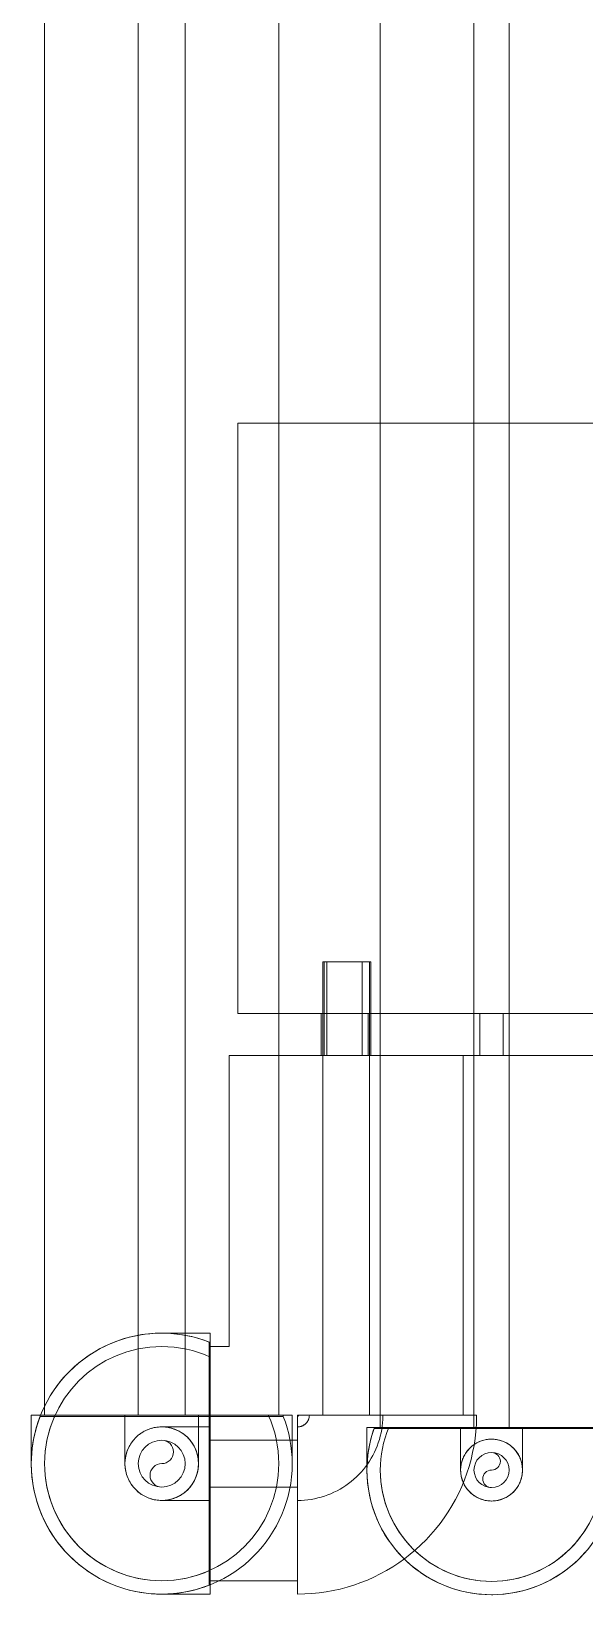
# Model space of a CAD drawing. Header units: metres. Extents: x 29 to 86.9, y -23.2 to 39.7.
# Drawn here: x 58.5629 to 58.7129, y -19.5292 to -19.1054 of the extents above; entities that cross this region are included whole.
import ezdxf

# ---------------------------------------------------------------- set-up
doc = ezdxf.new("R2010")
doc.units = ezdxf.units.M
doc.header["$LTSCALE"] = 100
doc.layers.add('M-EQPM', color=14, linetype='Continuous', lineweight=18)
doc.layers.add('P-PIPE', color=7, linetype='Continuous', lineweight=18)

# ---------------------------------------------------------------- blocks, each defined once
blk = doc.blocks.new('USA_FJM_ODU_UB2_5ROOM_Ver_1_1 _048- 4TR_-JXH48J-AJ048 - 47000 BTU_ 208-230V_ AJ048BXJ5CH_AA-2905613-NIVEL 02')
at = {"layer": 'M-EQPM', "color": 1, "true_color": 0xff0000}
for p, q in [((0.4954269999999306, 0.02540000000001155), (0.4954269999999306, 0.01397000000001328)), ((0.5017769999999999, 0.02539999999999839), (0.4954269999999999, 0.02539999999999839)), ((0.5017769999999999, 0.02539999999999839), (0.4954269999999999, 0.02539999999999839)), ((0.5017769999999249, 0.01397000000001328), (0.5017769999999249, 0.02540000000001155)), ((0.5313120034893227, 0.02540000000001155), (0.5313120034893227, 1.732587406877428e-14)), ((0.5440120034893942, 0.02539999999999824), (0.5313120034893942, 0.02539999999999827)), ((0.5440120034893942, 0.02539999999999827), (0.5313120034893942, 0.02539999999999831)), ((0.5316781593579486, 0.02540000000001155), (0.5316781593579486, 1.732587406877428e-14)), ((0.5443781593580195, 0.02539999999999823), (0.5316781593580195, 0.02539999999999827)), ((0.5443781593580195, 0.02539999999999826), (0.5316781593580195, 0.02539999999999831)), ((0.5320990451866997, 0.02540000000001155), (0.5320990451866997, 0.01397000000001328)), ((0.544799045186775, 0.02539999999999832), (0.5320990451867751, 0.02539999999999832)), ((0.544799045186775, 0.02539999999999832), (0.5320990451867751, 0.02539999999999832)), ((0.5337174999999261, 0.02540000000001155), (0.5337174999999261, 1.732587406877428e-14)), ((0.5337174999999261, 0.02540000000001155), (0.5337174999999261, 1.732587406877428e-14)), ((0.5432424999999962, 0.02539999999999824), (0.5337174999999962, 0.02539999999999826)), ((0.5432424999999962, 0.02539999999999824), (0.5337174999999962, 0.02539999999999827)), ((0.5432424999999964, 0.02539999999999824), (0.5337174999999964, 0.02539999999999826)), ((0.5432424999999964, 0.02539999999999824), (0.5337174999999964, 0.02539999999999826)), ((0.5432424999999261, 1.732587406877428e-14), (0.5432424999999261, 0.02540000000001155)), ((0.5432424999999261, 1.732587406877428e-14), (0.5432424999999261, 0.02540000000001155)), ((0.5440120034893285, 1.732587406877428e-14), (0.5440120034893285, 0.02540000000001155)), ((0.5443781593579543, 1.732587406877428e-14), (0.5443781593579543, 0.02540000000001155)), ((0.5447990451867054, 0.01397000000001328), (0.5447990451867054, 0.02540000000001155)), ((0.4699000000000007, 0.01397000000000002), (0.5442497558657913, 0.01397000000000002)), ((0.5543111106387664, 0.01397000000000002), (0.4724399999999999, 0.01397000000000002)), ((0.4954269999999999, 0.01397000000000002), (0.5017769999999999, 0.01397000000000002)), ((0.4954269999999999, 0.01397000000000002), (0.5017769999999999, 0.01397000000000002)), ((0.5320990451867751, 0.01397000000000002), (0.544799045186775, 0.01397000000000002)), ((0.5320990451867751, 0.01397000000000002), (0.544799045186775, 0.01397000000000002)), ((0.5674360000000007, 0.01397000000000002), (0.5442497558657914, 0.01397000000000002)), ((0.5674359999999998, 0.01397000000000002), (0.5543111106387663, 0.01397000000000002)), ((0.5674359999999258, -0.1460499999999711), (0.5674359999999258, 0.01397000000001328)), ((0.5313120034893941, 2.056189252310235e-17), (0.544012003489394, -2.056189252310235e-17)), ((0.5313120034893941, 2.056189252310235e-17), (0.544012003489394, -2.056189252310235e-17)), ((0.5316781593580194, 2.056189252310259e-17), (0.5443781593580194, -2.056189252310235e-17)), ((0.5316781593580194, 2.056189252310259e-17), (0.5443781593580194, -2.056189252310235e-17)), ((0.5337174999999961, 1.542141939232682e-17), (0.5432424999999961, -1.542141939232682e-17)), ((0.5337174999999961, 1.542141939232682e-17), (0.5432424999999961, -1.542141939232682e-17)), ((0.5337174999999963, 1.542141939232682e-17), (0.5432424999999963, -1.542141939232682e-17)), ((0.5337174999999963, 1.542141939232682e-17), (0.5432424999999963, -1.542141939232682e-17)), ((0.5442497558657913, -0.1460499999999835), (0.4699000000000007, -0.1460499999999835)), ((0.4724399999999999, -0.1460499999999835), (0.5543111106387664, -0.1460499999999835)), ((0.5442497558657916, -0.1460499999999835), (0.5674360000000007, -0.1460499999999835)), ((0.5543111106387661, -0.1460499999999835), (0.5674359999999998, -0.1460499999999835))]:
    blk.add_line(p, q, dxfattribs=at)
blk = doc.blocks.new('Elbow - Welded - REFRIGERACION-2780188-NIVEL 02')
at = {"layer": 'P-PIPE', "color": 11, "true_color": 0xff8080}
for p, q in [((58.68767970219941, -19.48381927130425), (58.67929571782441, -19.48381927130425)), ((58.6960636865744, -19.48381927130425), (58.68767970219941, -19.48381927130425))]:
    blk.add_line(p, q, dxfattribs=at)
at = {"layer": 'P-PIPE', "color": 11, "true_color": 0xff8080, "flags": 128}
for points in [[(58.67929571782448, -19.48381927130426), (58.67929571782448, -19.48428150739329), (58.67929571782448, -19.48474300400319), (58.67929571782448, -19.48520302283782), (58.67929571782448, -19.48566082796518), (58.67929571782448, -19.48611568699471), (58.67929571782448, -19.48656687224904), (58.67929571782448, -19.48701366192796), (58.67929571782448, -19.48745534126332), (58.67929571782448, -19.4878912036624), (58.67929571782448, -19.48832055183835), (58.67929571782448, -19.48874269892566), (58.67929571782448, -19.48915696957905), (58.67929571782448, -19.48956270105385), (58.67929571782448, -19.48995924426626), (58.67929571782448, -19.4903459648317), (58.67929571782448, -19.4907222440798), (58.67929571782448, -19.491087480044), (58.67929571782448, -19.4914410884247), (58.67929571782448, -19.4917825035239), (58.67929571782448, -19.49211117915029), (58.67929571782448, -19.49242658949296), (58.67929571782448, -19.49272822996266), (58.67929571782448, -19.493015617999), (58.67929571782448, -19.49328829384239), (58.67929571782448, -19.49354582126967), (58.67929571782448, -19.4937877882919), (58.67929571782448, -19.49401380781346), (58.67929571782448, -19.49422351825131), (58.67929571782448, -19.49441658411351), (58.67929571782448, -19.49459269653586), (58.67929571782448, -19.49475157377602), (58.67929571782448, -19.49489296166435), (58.67929571782448, -19.49501663401036), (58.67929571782448, -19.49512239296468), (58.67929571782448, -19.49521006933556), (58.67929571782448, -19.49527952285948), (58.67929571782448, -19.49533064242564), (58.67929571782448, -19.49536334625363), (58.67929571782448, -19.49537758202432)], [(58.69606368657448, -19.49537825567927), (58.69606368657448, -19.49536900972467), (58.69606368657448, -19.49534128665239), (58.69606368657448, -19.49529513081346), (58.69606368657448, -19.49523061604738), (58.69606368657448, -19.49514784556399), (58.69606368657448, -19.49504695177842), (58.69606368657448, -19.4949280960992), (58.69606368657448, -19.49479146867008), (58.69606368657448, -19.49463728806578), (58.69606368657448, -19.49446580094236), (58.69606368657448, -19.49427728164268), (58.69606368657448, -19.49407203175738), (58.69606368657448, -19.49385037964249), (58.69606368657448, -19.49361267989411), (58.69606368657448, -19.49335931278114), (58.69606368657448, -19.4930906836369), (58.69606368657448, -19.49280722221074), (58.69606368657448, -19.49250938198045), (58.69606368657448, -19.49219763942686), (58.69606368657448, -19.49187249327157), (58.69606368657448, -19.49153446367906), (58.69606368657448, -19.49118409142457), (58.69606368657448, -19.49082193702897), (58.69606368657448, -19.49044857986203), (58.69606368657448, -19.49006461721558), (58.69606368657448, -19.48967066334793), (58.69606368657448, -19.48926734850124), (58.69606368657448, -19.48885531789325), (58.69606368657448, -19.488435230685), (58.69606368657448, -19.48800775892642), (58.69606368657448, -19.48757358648115), (58.69606368657448, -19.48713340793248), (58.69606368657448, -19.48668792747218), (58.69606368657448, -19.48623785777395), (58.69606368657448, -19.48578391885331), (58.69606368657448, -19.4853268369157), (58.69606368657448, -19.48486734319471), (58.69606368657448, -19.48440617278227), (58.69606368657448, -19.48394406345266), (58.69606368657448, -19.48381927130426)]]:
    blk.add_lwpolyline(points, dxfattribs=at)
at = {"layer": 'P-PIPE', "color": 11, "true_color": 0xff8080}
for start, end in [(90, 269.9999999999996), (269.9999999999996, 90)]:
    blk.add_arc((58.68767970219941, -19.49537825567925), 0.008383984375001319, start, end, dxfattribs=at)
blk = doc.blocks.new('Elbow - Welded - REFRIGERACION-V30-NIVEL 02')
at = {"layer": 'P-PIPE', "color": 11, "true_color": 0xff8080}
for p, q in [((58.68767970219941, -19.48381927130426), (58.67929571782441, -19.48381927130426)), ((58.6960636865744, -19.48381927130426), (58.68767970219941, -19.48381927130426))]:
    blk.add_line(p, q, dxfattribs=at)
at = {"layer": 'P-PIPE', "color": 11, "true_color": 0xff8080, "flags": 128}
for points in [[(58.67929571782448, -19.49537825567928), (58.67929571782448, -19.49536900972468), (58.67929571782448, -19.4953412866524), (58.67929571782448, -19.49529513081348), (58.67929571782448, -19.49523061604739), (58.67929571782448, -19.49514784556401), (58.67929571782448, -19.49504695177844), (58.67929571782448, -19.49492809609922), (58.67929571782448, -19.4947914686701), (58.67929571782448, -19.49463728806578), (58.67929571782448, -19.49446580094238), (58.67929571782448, -19.49427728164269), (58.67929571782448, -19.4940720317574), (58.67929571782448, -19.4938503796425), (58.67929571782448, -19.49361267989412), (58.67929571782448, -19.49335931278115), (58.67929571782448, -19.49309068363692), (58.67929571782448, -19.49280722221075), (58.67929571782448, -19.49250938198045), (58.67929571782448, -19.49219763942687), (58.67929571782448, -19.49187249327158), (58.67929571782448, -19.49153446367907), (58.67929571782448, -19.49118409142459), (58.67929571782448, -19.49082193702898), (58.67929571782448, -19.49044857986204), (58.67929571782448, -19.49006461721558), (58.67929571782448, -19.48967066334794), (58.67929571782448, -19.48926734850126), (58.67929571782448, -19.48885531789325), (58.67929571782448, -19.488435230685), (58.67929571782448, -19.48800775892643), (58.67929571782448, -19.48757358648116), (58.67929571782448, -19.48713340793248), (58.67929571782448, -19.48668792747219), (58.67929571782448, -19.48623785777396), (58.67929571782448, -19.48578391885333), (58.67929571782448, -19.48532683691571), (58.67929571782448, -19.48486734319471), (58.67929571782448, -19.48440617278228), (58.67929571782448, -19.48394406345266), (58.67929571782448, -19.48381927130428)], [(58.69606368657448, -19.48381927130428), (58.69606368657448, -19.48428150739331), (58.69606368657448, -19.4847430040032), (58.69606368657448, -19.48520302283783), (58.69606368657448, -19.48566082796518), (58.69606368657448, -19.48611568699473), (58.69606368657448, -19.48656687224905), (58.69606368657448, -19.48701366192797), (58.69606368657448, -19.48745534126333), (58.69606368657448, -19.48789120366242), (58.69606368657448, -19.48832055183836), (58.69606368657448, -19.48874269892567), (58.69606368657448, -19.48915696957906), (58.69606368657448, -19.48956270105386), (58.69606368657448, -19.48995924426626), (58.69606368657448, -19.49034596483171), (58.69606368657448, -19.4907222440798), (58.69606368657448, -19.49108748004402), (58.69606368657448, -19.49144108842471), (58.69606368657448, -19.49178250352391), (58.69606368657448, -19.49211117915029), (58.69606368657448, -19.49242658949297), (58.69606368657448, -19.49272822996267), (58.69606368657448, -19.49301561799901), (58.69606368657448, -19.4932882938424), (58.69606368657448, -19.49354582126969), (58.69606368657448, -19.49378778829192), (58.69606368657448, -19.49401380781347), (58.69606368657448, -19.49422351825132), (58.69606368657448, -19.49441658411352), (58.69606368657448, -19.49459269653586), (58.69606368657448, -19.49475157377604), (58.69606368657448, -19.49489296166437), (58.69606368657448, -19.49501663401037), (58.69606368657448, -19.49512239296469), (58.69606368657448, -19.49521006933556), (58.69606368657448, -19.49527952285949), (58.69606368657448, -19.49533064242565), (58.69606368657448, -19.49536334625364), (58.69606368657448, -19.49537758202433)], [(58.67929571782448, -19.49537825567928), (58.67930242411773, -19.49504298572629), (58.67932253226886, -19.49470825213371), (58.67935601010911, -19.49437459040387), (58.67940280408108, -19.49404253432437), (58.67946283932439, -19.4937126151141), (58.67953601979547, -19.49338536057341), (58.67962222842117, -19.49306129423978), (58.67972132728607, -19.49274093455017), (58.67983315785315, -19.49242479401179), (58.67995754121733, -19.49211337838202), (58.68009427839178, -19.49180718585947), (58.68024315062618, -19.49150670628683), (58.68040391975673, -19.49121242036734), (58.6805763285871, -19.4909247988957), (58.68076010129995, -19.49064430200488), (58.68095494389812, -19.49037137843007), (58.68116054467504, -19.4901064647908), (58.68137657471333, -19.48984998489236), (58.68160268841099, -19.48960234904786), (58.68183852403435, -19.48936395342186), (58.68208370429674, -19.48913517939649), (58.682337836962, -19.48891639296139), (58.68260051547211, -19.48870794412817), (58.6828713195975, -19.48851016637051), (58.6831498161093, -19.48832337609063), (58.68343555947253, -19.48814787211313), (58.68372809255875, -19.48798393520695), (58.68402694737743, -19.48783182763614), (58.68433164582462, -19.48769179274039), (58.68464170044779, -19.48756405454564), (58.68495661522568, -19.48744881740577), (58.68527588636184, -19.48734626567561), (58.68559900309057, -19.48725656341606), (58.685925448494, -19.48717985413159), (58.68625470032914, -19.48711626054071), (58.68658623186328, -19.48706588437958), (58.68691951271671, -19.48702880623932), (58.68725400971115, -19.48700508543703), (58.68758918772275, -19.48699475992096), (58.68767970219947, -19.48699427130428)], [(58.68767970219947, -19.48699427130428), (58.68801497215247, -19.48700097759753), (58.68834970574505, -19.48702108574867), (58.68868336747488, -19.48705456358891), (58.68901542355439, -19.48710135756088), (58.68934534276465, -19.4871613928042), (58.68967259730534, -19.48723457327528), (58.68999666363898, -19.48732078190098), (58.69031702332858, -19.48741988076588), (58.69063316386696, -19.48753171133295), (58.69094457949674, -19.48765609469714), (58.69125077201929, -19.48779283187158), (58.69155125159192, -19.48794170410599), (58.6918455375114, -19.48810247323654), (58.69213315898306, -19.48827488206691), (58.69241365587389, -19.48845865477974), (58.69268657944868, -19.48865349737793), (58.69295149308795, -19.48885909815484), (58.69320797298641, -19.48907512819312), (58.69345560883089, -19.48930124189079), (58.69369400445689, -19.48953707751415), (58.69392277848227, -19.48978225777653), (58.69414156491737, -19.4900363904418), (58.69435001375059, -19.49029906895192), (58.69454779150824, -19.4905698730773), (58.69473458178812, -19.49084836958911), (58.69491008576562, -19.49113411295233), (58.69507402267182, -19.49142664603855), (58.69522613024262, -19.49172550085723), (58.69536616513837, -19.49203019930442), (58.69549390333312, -19.49234025392758), (58.69560914047299, -19.49265516870549), (58.69571169220315, -19.49297443984165), (58.6958013944627, -19.49329755657037), (58.69587810374716, -19.49362400197381), (58.69594169733804, -19.49395325380894), (58.69599207349918, -19.49428478534309), (58.69602915163944, -19.49461806619651), (58.69605287244172, -19.49495256319095), (58.6960631979578, -19.49528774120256), (58.69606368657448, -19.49537825567928)], [(58.68767970219947, -19.50376224005428), (58.68734443224649, -19.50375553376103), (58.6870096986539, -19.50373542560989), (58.68667603692407, -19.50370194776964), (58.68634398084458, -19.50365515379767), (58.6860140616343, -19.50359511855435), (58.68568680709362, -19.50352193808328), (58.68536274075998, -19.50343572945759), (58.68504238107038, -19.50333663059268), (58.68472624053198, -19.5032248000256), (58.68441482490223, -19.50310041666142), (58.68410863237967, -19.50296367948697), (58.68380815280704, -19.50281480725256), (58.68351386688754, -19.50265403812201), (58.6832262454159, -19.50248162929166), (58.68294574852507, -19.50229785657881), (58.68267282495027, -19.50210301398063), (58.682407911311, -19.50189741320371), (58.68215143141256, -19.50168138316544), (58.68190379556807, -19.50145526946777), (58.68166539994206, -19.50121943384441), (58.68143662591669, -19.50097425358202), (58.68121783948159, -19.50072012091676), (58.68100939064837, -19.50045744240664), (58.68081161289071, -19.50018663828126), (58.68062482261082, -19.49990814176946), (58.68044931863334, -19.49962239840622), (58.68028538172715, -19.49932986532), (58.68013327415635, -19.49903101050133), (58.67999323926058, -19.49872631205414), (58.67986550106584, -19.49841625743097), (58.67975026392597, -19.49810134265308), (58.67964771219581, -19.49778207151691), (58.67955800993626, -19.49745895478819), (58.67948130065179, -19.49713250938476), (58.67941770706091, -19.49680325754962), (58.67936733089977, -19.49647172601547), (58.67933025275951, -19.49613844516204), (58.67930653195723, -19.49580394816761), (58.67929620644116, -19.495468770156), (58.67929571782448, -19.49537825567928)], [(58.69606368657448, -19.49537825567928), (58.69605698028122, -19.49571352563227), (58.6960368721301, -19.49604825922485), (58.69600339428984, -19.49638192095469), (58.69595660031787, -19.49671397703419), (58.69589656507456, -19.49704389624446), (58.69582338460349, -19.49737115078514), (58.69573717597778, -19.49769521711879), (58.69563807711287, -19.49801557680838), (58.6955262465458, -19.49833171734677), (58.69540186318162, -19.49864313297653), (58.69526512600716, -19.49894932549909), (58.69511625377276, -19.49924980507172), (58.69495548464223, -19.49954409099121), (58.69478307581186, -19.49983171246287), (58.69459930309901, -19.50011220935368), (58.69440446050084, -19.50038513292848), (58.6941988597239, -19.50065004656776), (58.69398282968563, -19.5009065264662), (58.69375671598797, -19.50115416231069), (58.6935208803646, -19.50139255793669), (58.69327570010223, -19.50162133196206), (58.69302156743695, -19.50184011839717), (58.69275888892683, -19.50204856723039), (58.69248808480146, -19.50224634498804), (58.69220958828965, -19.50243313526792), (58.69192384492643, -19.50260863924542), (58.6916313118402, -19.5027725761516), (58.69133245702152, -19.50292468372242), (58.69102775857434, -19.50306471861817), (58.69071770395117, -19.50319245681292), (58.69040278917327, -19.5033076939528), (58.6900835180371, -19.50341024568294), (58.68976040130839, -19.50349994794249), (58.68943395590496, -19.50357665722696), (58.68910470406981, -19.50364025081785), (58.68877317253567, -19.50369062697899), (58.68843989168224, -19.50372770511924), (58.6881053946878, -19.50375142592152), (58.68777021667621, -19.5037617514376), (58.68767970219947, -19.50376224005428)]]:
    blk.add_lwpolyline(points, dxfattribs=at)
at = {"layer": 'P-PIPE', "color": 11, "true_color": 0xff8080}
for start, end in [(90, 269.9999999999996), (269.9999999999996, 90)]:
    blk.add_arc((58.68767970219941, -19.49537825567926), 0.008383984375001319, start, end, dxfattribs=at)
blk = doc.blocks.new('Elbow - Welded - REFRIGERACION-V33-NIVEL 02')
at = {"layer": 'P-PIPE', "color": 1, "true_color": 0xff0000}
for p, q in [((58.59825354284112, -19.48048263660251), (58.58828205846612, -19.48048263660251)), ((58.60822502721611, -19.48048263660251), (58.59825354284112, -19.48048263660251))]:
    blk.add_line(p, q, dxfattribs=at)
at = {"layer": 'P-PIPE', "color": 1, "true_color": 0xff0000, "flags": 128}
for points in [[(58.58828205846618, -19.48048263660252), (58.58828205846618, -19.48100835575958), (58.58828205846618, -19.48153323387813), (58.58828205846618, -19.48205643126515), (58.58828205846618, -19.48257711091644), (58.58828205846618, -19.48309443985563), (58.58828205846618, -19.48360759046675), (58.58828205846618, -19.48411574181832), (58.58828205846618, -19.48461808097656), (58.58828205846618, -19.48511380430599), (58.58828205846618, -19.48560211875504), (58.58828205846618, -19.48608224312471), (58.58828205846618, -19.48655340931849), (58.58828205846618, -19.48701486357094), (58.58828205846618, -19.48746586765371), (58.58828205846618, -19.48790570005648), (58.58828205846618, -19.48833365714122), (58.58828205846618, -19.4887490542679), (58.58828205846618, -19.48915122688971), (58.58828205846618, -19.48953953161627), (58.58828205846618, -19.48991334724286), (58.58828205846618, -19.49027207574418), (58.58828205846618, -19.49061514323118), (58.58828205846618, -19.49094200086906), (58.58828205846618, -19.49125212575533), (58.58828205846618, -19.49154502175633), (58.58828205846618, -19.49182022030091), (58.58828205846618, -19.49207728113015), (58.58828205846618, -19.49231579300154), (58.58828205846618, -19.49253537434695), (58.58828205846618, -19.49273567388308), (58.58828205846618, -19.49291637117341), (58.58828205846618, -19.49307717714083), (58.58828205846618, -19.49321783453006), (58.58828205846618, -19.49333811831931), (58.58828205846618, -19.49343783608017), (58.58828205846618, -19.4935168282855), (58.58828205846618, -19.49357496856461), (58.58828205846618, -19.49361216390546), (58.58828205846618, -19.49362835480344)], [(58.60822502721619, -19.49362912097753), (58.60822502721619, -19.49361860519225), (58.60822502721619, -19.49358707465941), (58.60822502721619, -19.49353457982114), (58.60822502721619, -19.49346120465801), (58.60822502721619, -19.49336706655458), (58.60822502721619, -19.49325231611176), (58.60822502721619, -19.49311713690579), (58.60822502721619, -19.49296174519455), (58.60822502721619, -19.49278638957162), (58.60822502721619, -19.49259135056861), (58.60822502721619, -19.4923769402063), (58.60822502721619, -19.49214350149555), (58.60822502721619, -19.49189140788849), (58.60822502721619, -19.49162106268111), (58.60822502721619, -19.49133289836807), (58.60822502721619, -19.4910273759508), (58.60822502721619, -19.49070498420001), (58.60822502721619, -19.49036623887372), (58.60822502721619, -19.49001168189217), (58.60822502721619, -19.48964188047092), (58.60822502721619, -19.48925742621335), (58.60822502721619, -19.48885893416426), (58.60822502721619, -19.48844704182591), (58.60822502721619, -19.48802240813818), (58.60822502721619, -19.4875857124244), (58.60822502721619, -19.48713765330454), (58.60822502721619, -19.48667894757764), (58.60822502721619, -19.48621032907497), (58.60822502721619, -19.48573254748619), (58.60822502721619, -19.48524636715992), (58.60822502721619, -19.48475256588096), (58.60822502721619, -19.48425193362603), (58.60822502721619, -19.48374527129993), (58.60822502721619, -19.48323338945432), (58.60822502721619, -19.48271710699093), (58.60822502721619, -19.48219724985158), (58.60822502721619, -19.4816746496968), (58.60822502721619, -19.48115014257536), (58.60822502721619, -19.48062456758674), (58.60822502721619, -19.48048263660252)]]:
    blk.add_lwpolyline(points, dxfattribs=at)
at = {"layer": 'P-PIPE', "color": 1, "true_color": 0xff0000}
for radius, start, end in [(0.009971484375000728, 90, 269.9999999999996), (0.009971484374993622, 269.9999999999996, 90)]:
    blk.add_arc((58.59825354284112, -19.49362912097751), radius, start, end, dxfattribs=at)
blk = doc.blocks.new('Elbow - Welded - REFRIGERACION-V40-NIVEL 02')
at = {"layer": 'P-PIPE', "color": 1, "true_color": 0xff0000}
for p, q in [((58.61140002721612, -19.49362912097751), (58.61140002721612, -19.48365763660251)), ((58.61140002721612, -19.50360060535251), (58.61140002721612, -19.49362912097751))]:
    blk.add_line(p, q, dxfattribs=at)
at = {"layer": 'P-PIPE', "color": 1, "true_color": 0xff0000, "flags": 128}
for points in [[(58.5882820584662, -19.49362912097754), (58.58829003459014, -19.49323036795652), (58.58831395020183, -19.49283225285529), (58.58835376704141, -19.49243541257307), (58.58840942141044, -19.49204048196962), (58.5884808242738, -19.49164809284973), (58.58856786140212, -19.49125887295223), (58.58867039355457, -19.49087344494593), (58.5887882567016, -19.49049242543346), (58.58892126228728, -19.49011642396471), (58.58906919753108, -19.48974604206186), (58.58923182576815, -19.48938187225693), (58.589408886828, -19.48902449714392), (58.58960009745072, -19.48867448844678), (58.58980515174009, -19.48833240610475), (58.590023721653, -19.48799879737662), (58.59025545752421, -19.48767419596517), (58.59049998862575, -19.48735912116343), (58.59075692376003, -19.48705407702386), (58.59102585188565, -19.48675955155202), (58.59130634277498, -19.48647601592582), (58.59159794770243, -19.48620392374179), (58.59190020016231, -19.48594371028939), (58.59221261661516, -19.48569579185462), (58.59253469726132, -19.48546056505409), (58.59286592684045, -19.48523840620051), (58.59320577545589, -19.48502967070065), (58.59355369942234, -19.48483469248677), (58.59390914213569, -19.48465378348244), (58.5942715349634, -19.48448723310347), (58.59464029815428, -19.48433530779492), (58.59501484176586, -19.4841982506049), (58.59539456660828, -19.48407628079567), (58.59577886520278, -19.48396959349288), (58.59616712275362, -19.48387835937349), (58.5965587181315, -19.48380272439261), (58.59695302486738, -19.48374280955008), (58.59734941215459, -19.48369871069686), (58.59774724585804, -19.48367049838173), (58.59814588952865, -19.48365821773835), (58.59825354284121, -19.48365763660253)], [(58.59825354284121, -19.48365763660253), (58.59865229586221, -19.48366561272647), (58.59905041096345, -19.48368952833816), (58.59944725124568, -19.48372934517775), (58.59984218184911, -19.48378499954678), (58.60023457096901, -19.48385640241013), (58.60062379086651, -19.48394343953846), (58.6010092188728, -19.48404597169091), (58.60139023838528, -19.48416383483793), (58.60176623985402, -19.48429684042362), (58.60213662175687, -19.48444477566741), (58.6025007915618, -19.48460740390449), (58.60285816667481, -19.48478446496433), (58.60320817537195, -19.48497567558706), (58.60355025771399, -19.48518072987643), (58.60388386644212, -19.48539929978933), (58.60420846785357, -19.48563103566054), (58.60452354265531, -19.48587556676209), (58.60482858679488, -19.48613250189637), (58.60512311226672, -19.486401430022), (58.60540664789292, -19.48668192091132), (58.60567874007695, -19.48697352583877), (58.60593895352934, -19.48727577829864), (58.60618687196411, -19.48758819475151), (58.60642209876464, -19.48791027539766), (58.60664425761824, -19.48824150497679), (58.60685299311809, -19.48858135359223), (58.60704797133197, -19.48892927755868), (58.60722888033629, -19.48928472027202), (58.60739543071526, -19.48964711309974), (58.60754735602381, -19.49001587629061), (58.60768441321384, -19.4903904199022), (58.60780638302307, -19.49077014474462), (58.60791307032585, -19.49115444333913), (58.60800430444525, -19.49154270088995), (58.60807993942613, -19.49193429626785), (58.60813985426866, -19.49232860300372), (58.60818395312187, -19.49272499029093), (58.608212165437, -19.49312282399437), (58.60822444608038, -19.49352146766498), (58.60822502721621, -19.49362912097754)], [(58.59825354284121, -19.48365763660253), (58.59826405862648, -19.48365763660253), (58.59829558915932, -19.48365763660253), (58.59834808399758, -19.48365763660253), (58.59842145916073, -19.48365763660253), (58.59851559726415, -19.48365763660253), (58.59863034770696, -19.48365763660253), (58.59876552691293, -19.48365763660253), (58.59892091862418, -19.48365763660253), (58.59909627424711, -19.48365763660253), (58.59929131325011, -19.48365763660253), (58.59950572361242, -19.48365763660253), (58.59973916232317, -19.48365763660253), (58.59999125593024, -19.48365763660253), (58.60026160113762, -19.48365763660253), (58.60054976545066, -19.48365763660253), (58.60085528786792, -19.48365763660253), (58.60117767961871, -19.48365763660253), (58.60151642494502, -19.48365763660253), (58.60187098192656, -19.48365763660253), (58.60224078334782, -19.48365763660253), (58.60262523760539, -19.48365763660253), (58.60302372965447, -19.48365763660253), (58.60343562199282, -19.48365763660253), (58.60386025568054, -19.48365763660253), (58.60429695139432, -19.48365763660253), (58.60474501051418, -19.48365763660253), (58.60520371624109, -19.48365763660253), (58.60567233474376, -19.48365763660253), (58.60615011633254, -19.48365763660253), (58.60663629665882, -19.48365763660253), (58.60713009793776, -19.48365763660253), (58.60763073019269, -19.48365763660253), (58.60813739251879, -19.48365763660253), (58.60864927436442, -19.48365763660253), (58.6091655568278, -19.48365763660253), (58.60968541396715, -19.48365763660253), (58.61020801412193, -19.48365763660253), (58.61073252124338, -19.48365763660253), (58.61125809623199, -19.48365763660253), (58.6114000272162, -19.48365763660253)], [(58.59825354284121, -19.50360060535253), (58.59785478982019, -19.50359262922861), (58.59745667471895, -19.50356871361691), (58.59705983443671, -19.50352889677732), (58.59666490383329, -19.50347324240829), (58.59627251471338, -19.50340183954493), (58.59588329481588, -19.50331480241661), (58.5954978668096, -19.50321227026417), (58.59511684729711, -19.50309440711714), (58.59474084582838, -19.50296140153145), (58.59437046392554, -19.50281346628766), (58.5940062941206, -19.50265083805058), (58.59364891900758, -19.50247377699074), (58.59329891031044, -19.50228256636802), (58.59295682796841, -19.50207751207865), (58.59262321924029, -19.50185894216574), (58.59229861782883, -19.50162720629453), (58.5919835430271, -19.50138267519299), (58.59167849888752, -19.5011257400587), (58.59138397341568, -19.50085681193308), (58.59110043778948, -19.50057632104375), (58.59082834560547, -19.5002847161163), (58.59056813215305, -19.49998246365642), (58.59032021371828, -19.49967004720357), (58.59008498691775, -19.49934796655741), (58.58986282806416, -19.49901673697828), (58.5896540925643, -19.49867688836284), (58.58945911435043, -19.49832896439639), (58.5892782053461, -19.49797352168304), (58.58911165496713, -19.49761112885533), (58.58895972965859, -19.49724236566446), (58.58882267246857, -19.49686782205288), (58.58870070265932, -19.49648809721046), (58.58859401535654, -19.49610379861595), (58.58850278123715, -19.49571554106511), (58.58842714625627, -19.49532394568723), (58.58836723141375, -19.49492963895135), (58.58832313256053, -19.49453325166414), (58.5882949202454, -19.4941354179607), (58.58828263960202, -19.4937367742901), (58.5882820584662, -19.49362912097754)], [(58.60822502721621, -19.49362912097754), (58.60821705109227, -19.49402787399854), (58.60819313548057, -19.49442598909978), (58.60815331864098, -19.49482282938202), (58.60809766427196, -19.49521775998544), (58.6080262614086, -19.49561014910536), (58.60793922428028, -19.49599936900285), (58.60783669212782, -19.49638479700913), (58.6077188289808, -19.49676581652162), (58.60758582339511, -19.49714181799036), (58.60743788815132, -19.49751219989321), (58.60727525991425, -19.49787636969814), (58.6070981988544, -19.49823374481115), (58.60690698823169, -19.49858375350829), (58.6067019339423, -19.49892583585032), (58.60648336402941, -19.49925944457846), (58.60625162815819, -19.49958404598991), (58.60600709705665, -19.49989912079165), (58.60575016192236, -19.50020416493121), (58.60548123379674, -19.50049869040306), (58.60520074290741, -19.50078222602925), (58.60490913797997, -19.50105431821328), (58.60460688552009, -19.50131453166568), (58.60429446906723, -19.50156245010045), (58.60397238842107, -19.50179767690098), (58.60364115884195, -19.50201983575457), (58.60330131022651, -19.50222857125443), (58.60295338626005, -19.5024235494683), (58.60259794354671, -19.50260445847263), (58.60223555071899, -19.50277100885161), (58.60186678752813, -19.50292293416015), (58.60149224391653, -19.50305999135017), (58.60111251907412, -19.50318196115941), (58.60072822047961, -19.50328864846219), (58.60033996292878, -19.50337988258159), (58.59994836755089, -19.50345551756246), (58.59955406081502, -19.50351543240499), (58.5991576735278, -19.5035595312582), (58.59875983982436, -19.50358774357334), (58.59836119615375, -19.50360002421671), (58.59825354284121, -19.50360060535253)], [(58.6114000272162, -19.50360060535253), (58.61087430805915, -19.50360060535253), (58.61034942994061, -19.50360060535253), (58.60982623255358, -19.50360060535253), (58.6093055529023, -19.50360060535253), (58.60878822396311, -19.50360060535253), (58.60827507335198, -19.50360060535253), (58.60776692200042, -19.50360060535253), (58.60726458284216, -19.50360060535253), (58.60676885951273, -19.50360060535253), (58.6062805450637, -19.50360060535253), (58.60580042069402, -19.50360060535253), (58.60532925450024, -19.50360060535253), (58.60486780024779, -19.50360060535253), (58.60441679616502, -19.50360060535253), (58.60397696376225, -19.50360060535253), (58.6035490066775, -19.50360060535253), (58.60313360955083, -19.50360060535253), (58.60273143692901, -19.50360060535253), (58.60234313220245, -19.50360060535253), (58.60196931657588, -19.50360060535253), (58.60161058807455, -19.50360060535253), (58.60126752058755, -19.50360060535253), (58.60094066294967, -19.50360060535253), (58.6006305380634, -19.50360060535253), (58.60033764206241, -19.50360060535253), (58.60006244351781, -19.50360060535253), (58.59980538268858, -19.50360060535253), (58.59956687081719, -19.50360060535253), (58.59934728947178, -19.50360060535253), (58.59914698993564, -19.50360060535253), (58.59896629264531, -19.50360060535253), (58.5988054866779, -19.50360060535253), (58.59866482928867, -19.50360060535253), (58.59854454549942, -19.50360060535253), (58.59844482773856, -19.50360060535253), (58.59836583553324, -19.50360060535253), (58.59830769525412, -19.50360060535253), (58.59827049991327, -19.50360060535253), (58.59825430901528, -19.50360060535253)]]:
    blk.add_lwpolyline(points, dxfattribs=at)
at = {"layer": 'P-PIPE', "color": 1, "true_color": 0xff0000}
for start, end in [(0, 180), (180, 0)]:
    blk.add_arc((58.59825354284113, -19.49362912097751), 0.009971484375000728, start, end, dxfattribs=at)
blk = doc.blocks.new('Elbow - Welded - REFRIGERACION-V7-NIVEL 02')
at = {"layer": 'P-PIPE', "color": 1, "true_color": 0xff0000}
for p, q in [((0.009971484375008754, 0.01314648437499649), (-0.009971484374991247, 0.01314648437499649)), ((0.009971484375008754, 0.01314648437499649), (-0.009971484374991247, 0.01314648437499649)), ((-0.01314648437499124, 0.009971484374996497), (-0.01314648437499121, -0.009971484375003505)), ((-0.01314648437499124, 0.009971484374996497), (-0.01314648437499121, -0.009971484375003505))]:
    blk.add_line(p, q, dxfattribs=at)
at = {"layer": 'P-PIPE', "color": 1, "true_color": 0xff0000, "flags": 128}
for points in [[(-0.01314648437507508, -0.009971484374991338), (-0.01222201219700662, -0.00995299246577738), (-0.01129901897722334, -0.0098975463212425), (-0.01037898130797173, -0.009805234643390713), (-0.009463371053249922, -0.009676205111215495), (-0.00855365299416942, -0.00951066414444415), (-0.007651282485535353, -0.009308876573306656), (-0.006757703127673472, -0.0090711652148834), (-0.005874344456951781, -0.008797910356612192), (-0.005002619658782488, -0.008489549147994171), (-0.004143923306898637, -0.008146574901191571), (-0.003299629132283986, -0.007769536301825497), (-0.002471087825498489, -0.007359036531212496), (-0.001659624875899249, -0.006915732301425987), (-0.0008665384511007915, -0.006440332804672585), (-9.309732020051342e-05, -0.005933598578733222), (0.0006594611759907821, -0.005396340290270973), (0.001389933104404008, -0.004829417437928737), (0.002097149865803226, -0.004233736977339209), (0.002779980064195479, -0.003610251870178217), (0.003437331316968812, -0.002959959559600429), (0.004068152002327952, -0.002283900374569658), (0.00467143294172331, -0.001583155865596041), (0.005246209014388547, -0.000858847074401001), (0.005791560701171239, -0.0001121327405160173), (0.006306615555759482, 0.0006557925523953145), (0.00679054960021174, 0.001443700287685147), (0.007242588643317254, 0.002250329981047253), (0.007662009519032199, 0.003074391197058185), (0.008048141243423583, 0.003914565613555169), (0.008400366088102441, 0.004769509130697429), (0.00871812056845704, 0.005637854021237104), (0.009000896345100774, 0.006518211118586556), (0.009248241037114054, 0.007409172039190912), (0.009459758945763383, 0.00830931143563671), (0.009635111687502172, 0.00921718927691884), (0.00977401873535232, 0.01013135315214074), (0.00987625786767901, 0.01105034059413069), (0.009941665523665665, 0.01197268141901523), (0.00997013706502994, 0.01289690007824118), (0.009971484374930697, 0.01314648437500578)], [(-0.009971484375069305, 0.01314648437500578), (-0.009974024036411356, 0.01301951823896386), (-0.00998163895756336, 0.01289275522165442), (-0.009994316956226795, 0.01276639811686316), (-0.01001203775035231, 0.01264064906900203), (-0.01003477299042647, 0.0125157092497391), (-0.01006248630490891, 0.01239177853610115), (-0.01009513335842987, 0.01226905519081131), (-0.01013266192266176, 0.01214773554505227), (-0.01017501195989046, 0.01202801368435689), (-0.01022211571910464, 0.01191008113818048), (-0.01027389784434311, 0.01179412657342341), (-0.01033027549524825, 0.0116803354926664), (-0.01039115847959163, 0.01156888993736095), (-0.01045644939759852, 0.01145996819660736), (-0.01052604379773352, 0.01135374452197955), (-0.01059983034379125, 0.01125038884868241), (-0.01067769099303234, 0.01115006652375216), (-0.01075950118505282, 0.01105293804149894), (-0.0108451300409623, 0.01095915878678063), (-0.01093444057288848, 0.01086887878640257), (-0.01102728990301953, 0.01078224246910222), (-0.01112352949223628, 0.01069938843449997), (-0.01122300537772794, 0.01062044923139726), (-0.01132555841928809, 0.01054555114564723), (-0.01143102455393566, 0.01047481399824765), (-0.01153923505835003, 0.01040835095351749), (-0.01165001681881672, 0.01034626833815421), (-0.01176319260813825, 0.0102886654710936), (-0.01187858136919802, 0.01023563450465756), (-0.01199599850460559, 0.01018726027705891), (-0.01211525617197294, 0.01014362017675712), (-0.01223616358448371, 0.01010478401859566), (-0.01235852731607113, 0.01007081393212804), (-0.0124821516108668, 0.01004176426227996), (-0.01260683869636589, 0.01001768148229539), (-0.01273238909982356, 0.009998604119495281), (-0.0128586019673889, 0.009984562693597378), (-0.01298527538540463, 0.009975579667891954), (-0.01311220670340467, 0.009971669413281939), (-0.01314648437507508, 0.009971484375008664)]]:
    blk.add_lwpolyline(points, dxfattribs=at)

msp = doc.modelspace()

# ---------------------------------------------------------------- linework, layer by layer
at = {"layer": 'P-PIPE', "color": 1, "true_color": 0xff0000}
for p, q in [((58.56650354175444, -17.22800957458554), (58.56650354175444, -19.48052834016012)), ((58.59190354175443, -17.22800957458554), (58.59190354175443, -19.48052834016012)), ((58.60460354175443, -19.48052834016012), (58.60460354175443, -17.22800957458554)), ((58.63000354175443, -19.48052834016012), (58.63000354175443, -17.24661309021054)), ((58.6165035417546, -19.38305846897273), (58.6165035417546, -19.46192482453528)), ((58.68000354175452, -19.38305846897271), (58.61650354175453, -19.38305846897271)), ((58.64190354175459, -19.38305846897273), (58.64190354175459, -19.48052834016012)), ((58.6546035417546, -19.48052834016014), (58.6546035417546, -19.38305846897274)), ((58.68000354175459, -19.48052834016014), (58.68000354175459, -19.38305846897279)), ((58.61140002612936, -19.4583033401601), (58.61140002612936, -19.5290463089101)), ((58.61107099769256, -19.46070734464713), (58.61107099769256, -19.52664230442311)), ((58.61140002612936, -19.46070734464711), (58.61107099769249, -19.46070734464711)), ((58.61650354175445, -19.46192482453512), (58.61140002612946, -19.46192482453512)), ((58.63362502612936, -19.48052834016011), (58.56288205737935, -19.48052834016011)), ((58.56528606186637, -19.4805283401601), (58.56528606186637, -19.48085736859697)), ((58.56528606186637, -19.48085736859697), (58.63122102164235, -19.48085736859697)), ((58.63122102164235, -19.48085736859697), (58.63122102164235, -19.4805283401601)), ((58.68362502612936, -19.4805283401601), (58.63510705737932, -19.48052834016011)), ((58.63510705737936, -19.48052834016013), (58.63510705737936, -19.52904630891012)), ((58.63510705737941, -19.48732482453511), (58.61140002612944, -19.48732482453511)), ((58.61140002612943, -19.50002482453512), (58.63510705737941, -19.50002482453512)), ((58.61107099769249, -19.52664230442308), (58.61140002612936, -19.52664230442308)), ((58.61140002612941, -19.52542482453511), (58.63510705737939, -19.52542482453511))]:
    msp.add_line(p, q, dxfattribs=at)
at = {"layer": 'P-PIPE', "color": 11, "true_color": 0xff8080}
for p, q in [((58.65751720111271, -17.31937450659628), (58.65751720111271, -19.48386497486187)), ((58.68291720111272, -17.31937450659628), (58.68291720111272, -19.48386497486187)), ((58.69244220111272, -19.48386497486187), (58.69244220111272, -17.31937450659628)), ((58.71784220111265, -19.38305846897271), (58.68000354175452, -19.38305846897271)), ((58.65389571673764, -19.48386497486182), (58.72146368548765, -19.48386497486185)), ((58.65582066175923, -19.48386497486183), (58.65582066175923, -19.48418299790217)), ((58.65582066175923, -19.48418299790217), (58.71953874046606, -19.48418299790217))]:
    msp.add_line(p, q, dxfattribs=at)
at = {"layer": 'P-PIPE', "color": 1, "true_color": 0xff0000, "flags": 128}
for points in [[(58.56288205737943, -19.49367482453512), (58.56291035079417, -19.49226034242577), (58.56299518577497, -19.49084812318606), (58.56313642660396, -19.4894404260655), (58.56333384732594, -19.48803950307921), (58.56358713210985, -19.48664759540511), (58.5638958757541, -19.48526692979856), (58.56425958433471, -19.48389971502998), (58.56467767599553, -19.48254813835139), (58.56514948187908, -19.48121436199711), (58.56567424719664, -19.47990051972481), (58.56625113243558, -19.47860871340184), (58.56687921470263, -19.47734100964275), (58.56755748920013, -19.47609943650312), (58.56828487083357, -19.47488598023514), (58.56906019594751, -19.47370258210997), (58.56988222418717, -19.47255113531215), (58.5707496404827, -19.47143348191095), (58.57166105715308, -19.47035140991337), (58.57261501612606, -19.46930665040379), (58.57360999127079, -19.46830087477456), (58.57464439083928, -19.46733569205212), (58.57571656001289, -19.46641264632294), (58.57682478354965, -19.46553321426328), (58.57796728852831, -19.46469880277682), (58.57914224718463, -19.46391074674397), (58.58034777983541, -19.46317030688625), (58.58158195788556, -19.46247866774948), (58.58284280691349, -19.46183693580874), (58.58412830982972, -19.46124613769825), (58.58543641010379, -19.46070721856895), (58.58676501505435, -19.46022104057646), (58.58811199919685, -19.4597883815019), (58.58947520764404, -19.45940993350747), (58.5908524595532, -19.45908630202921), (58.59224155161506, -19.45881800480848), (58.59364026157866, -19.4586054710636), (58.59504635180644, -19.4584490408032), (58.59645757285395, -19.45834896428233), (58.59787166706859, -19.45830540160209), (58.59825354175442, -19.45830334016011)], [(58.59825354175442, -19.45830334016011), (58.59966802386379, -19.45833163357486), (58.60108024310349, -19.45841646855566), (58.60248794022404, -19.45855770938465), (58.60388886321033, -19.45875513010662), (58.60528077088443, -19.45900841489054), (58.60666143649099, -19.4593171585348), (58.60802865125955, -19.4596808671154), (58.60938022793816, -19.46009895877622), (58.61071400429244, -19.46057076465977), (58.61107099769256, -19.46070734464713)], [(58.59825354175442, -19.45830334016011), (58.59826405753971, -19.45830334016011), (58.59829558807255, -19.45830334016011), (58.59834808291081, -19.45830334016011), (58.59842145807396, -19.45830334016011), (58.59851559617738, -19.45830334016011), (58.59863034662019, -19.45830334016011), (58.59876552582617, -19.45830334016011), (58.59892091753741, -19.45830334016011), (58.59909627316034, -19.45830334016011), (58.59929131216334, -19.45830334016011), (58.59950572252565, -19.45830334016011), (58.59973916123641, -19.45830334016011), (58.59999125484347, -19.45830334016011), (58.60026160005085, -19.45830334016011), (58.60054976436389, -19.45830334016011), (58.60085528678115, -19.45830334016011), (58.60117767853195, -19.45830334016011), (58.60151642385824, -19.45830334016011), (58.60187098083978, -19.45830334016011), (58.60224078226104, -19.45830334016011), (58.60262523651861, -19.45830334016011), (58.60302372856771, -19.45830334016011), (58.60343562090605, -19.45830334016011), (58.60386025459378, -19.45830334016011), (58.60429695030755, -19.45830334016011), (58.60474500942742, -19.45830334016011), (58.60520371515432, -19.45830334016011), (58.60567233365699, -19.45830334016011), (58.60615011524578, -19.45830334016011), (58.60663629557204, -19.45830334016011), (58.607130096851, -19.45830334016011), (58.60763072910593, -19.45830334016011), (58.60813739143202, -19.45830334016011), (58.60864927327765, -19.45830334016011), (58.60916555574102, -19.45830334016011), (58.60968541288038, -19.45830334016011), (58.61020801303515, -19.45830334016011), (58.61073252015662, -19.45830334016011), (58.61125809514522, -19.45830334016011), (58.61140002612944, -19.45830334016011)], [(58.56288205737943, -19.48052834016012), (58.56288205737943, -19.48105405931717), (58.56288205737943, -19.48157893743572), (58.56288205737943, -19.48210213482274), (58.56288205737943, -19.48262281447403), (58.56288205737943, -19.48314014341322), (58.56288205737943, -19.48365329402434), (58.56288205737943, -19.48416144537591), (58.56288205737943, -19.48466378453416), (58.56288205737943, -19.48515950786359), (58.56288205737943, -19.48564782231263), (58.56288205737943, -19.4861279466823), (58.56288205737943, -19.48659911287608), (58.56288205737943, -19.48706056712853), (58.56288205737943, -19.4875115712113), (58.56288205737943, -19.48795140361407), (58.56288205737943, -19.48837936069881), (58.56288205737943, -19.4887947578255), (58.56288205737943, -19.48919693044731), (58.56288205737943, -19.48958523517387), (58.56288205737943, -19.48995905080046), (58.56288205737943, -19.49031777930178), (58.56288205737943, -19.49066084678878), (58.56288205737943, -19.49098770442665), (58.56288205737943, -19.49129782931293), (58.56288205737943, -19.49159072531392), (58.56288205737943, -19.49186592385852), (58.56288205737943, -19.49212298468775), (58.56288205737943, -19.49236149655914), (58.56288205737943, -19.49258107790455), (58.56288205737943, -19.49278137744069), (58.56288205737943, -19.49296207473101), (58.56288205737943, -19.49312288069843), (58.56288205737943, -19.49326353808766), (58.56288205737943, -19.49338382187691), (58.56288205737943, -19.49348353963777), (58.56288205737943, -19.49356253184309), (58.56288205737943, -19.49362067212221), (58.56288205737943, -19.49365786746306), (58.56288205737943, -19.49367405836104)], [(58.63362502612944, -19.49367482453513), (58.63362502612944, -19.49366430874984), (58.63362502612944, -19.49363277821701), (58.63362502612944, -19.49358028337875), (58.63362502612944, -19.4935069082156), (58.63362502612944, -19.49341277011218), (58.63362502612944, -19.49329801966936), (58.63362502612944, -19.49316284046339), (58.63362502612944, -19.49300744875215), (58.63362502612944, -19.49283209312922), (58.63362502612944, -19.49263705412621), (58.63362502612944, -19.4924226437639), (58.63362502612944, -19.49218920505315), (58.63362502612944, -19.49193711144608), (58.63362502612944, -19.4916667662387), (58.63362502612944, -19.49137860192566), (58.63362502612944, -19.49107307950841), (58.63362502612944, -19.49075068775762), (58.63362502612944, -19.49041194243131), (58.63362502612944, -19.49005738544977), (58.63362502612944, -19.48968758402851), (58.63362502612944, -19.48930312977094), (58.63362502612944, -19.48890463772184), (58.63362502612944, -19.4884927453835), (58.63362502612944, -19.48806811169578), (58.63362502612944, -19.487631415982), (58.63362502612944, -19.48718335686214), (58.63362502612944, -19.48672465113524), (58.63362502612944, -19.48625603263256), (58.63362502612944, -19.48577825104379), (58.63362502612944, -19.48529207071751), (58.63362502612944, -19.48479826943856), (58.63362502612944, -19.48429763718362), (58.63362502612944, -19.48379097485753), (58.63362502612944, -19.48327909301191), (58.63362502612944, -19.48276281054852), (58.63362502612944, -19.48224295340917), (58.63362502612944, -19.4817203532544), (58.63362502612944, -19.48119584613294), (58.63362502612944, -19.48067027114433), (58.63362502612944, -19.48052834016012)], [(58.63510705737941, -19.52904630891015), (58.63704725864582, -19.52900749971012), (58.63898435600408, -19.52889113419648), (58.64091525051166, -19.52869739852922), (58.64283685314925, -19.52842660264411), (58.64474608976252, -19.52807917975676), (58.6466399059802, -19.5276556856697), (58.64851527210034, -19.52715679788312), (58.65036918793719, -19.52658331451105), (58.6521986876209, -19.52593615300457), (58.65400084434223, -19.52521634868402), (58.65577277503488, -19.52442505308276), (58.65751164498774, -19.52356353210495), (58.65921467237983, -19.52263316400039), (58.66087913273058, -19.52163543715957), (58.66250236325853, -19.52057194773258), (58.6640817671411, -19.51944439707568), (58.66561481766897, -19.51825458902935), (58.66709906228837, -19.51700442703268), (58.6685321265245, -19.51569591107814), (58.66991171778032, -19.51433113451217), (58.67123562900409, -19.51291228068609), (58.67250174222026, -19.51144161946339), (58.67370803191781, -19.50992150358829), (58.67485256829053, -19.50835436492191), (58.67593352032437, -19.50674271055179), (58.67694915872669, -19.50508911878117), (58.6778978586927, -19.5033962350041), (58.67877810250481, -19.50166676747351), (58.67958848196073, -19.49990348296851), (58.68032770062617, -19.49810920236816), (58.68099457590898, -19.49628679613866), (58.68158804095094, -19.4944391797412), (58.68210714633462, -19.49256930896792), (58.68255106160211, -19.49068017521314), (58.68291907658372, -19.48877480068789), (58.68321060253392, -19.48685623358495), (58.68342517307343, -19.48492754320241), (58.68356244493515, -19.48299181503344), (58.68362219851337, -19.48105214583019), (58.68362502612943, -19.48052834016013)], [(58.59825354175442, -19.52904630891012), (58.59683905964508, -19.52901801549537), (58.59542684040537, -19.52893318051457), (58.5940191432848, -19.52879193968558), (58.59261822029851, -19.52859451896361), (58.59122631262441, -19.52834123417968), (58.58984564701786, -19.52803249053544), (58.5884784322493, -19.52766878195483), (58.58712685557069, -19.52725069029401), (58.58579307921642, -19.52677888441045), (58.58447923694412, -19.52625411909291), (58.58318743062116, -19.52567723385395), (58.58191972686207, -19.52504915158691), (58.58067815372243, -19.52437087708941), (58.57946469745445, -19.52364349545597), (58.57828129932927, -19.52286817034204), (58.57712985253145, -19.52204614210238), (58.57601219913025, -19.52117872580684), (58.57493012713267, -19.52026730913646), (58.57388536762311, -19.51931335016349), (58.57287959199386, -19.51831837501875), (58.57191440927142, -19.51728397545025), (58.57099136354224, -19.51621180627665), (58.57011193148259, -19.51510358273989), (58.56927751999614, -19.51396107776123), (58.56848946396328, -19.51278611910491), (58.56774902410557, -19.51158058645414), (58.56705738496879, -19.51034640840399), (58.56641565302806, -19.50908555937606), (58.56582485491755, -19.50780005645983), (58.56528593578825, -19.50649195618575), (58.56479975779578, -19.50516335123519), (58.5643670987212, -19.5038163670927), (58.56398865072676, -19.50245315864549), (58.56366501924852, -19.50107590673634), (58.56339672202779, -19.49968681467448), (58.5631841882829, -19.49828810471088), (58.56302775802249, -19.49688201448312), (58.56292768150163, -19.49547079343559), (58.56288411882141, -19.49405669922095), (58.56288205737943, -19.49367482453512)], [(58.61107099769256, -19.52664230442311), (58.6097423975244, -19.52712849548447), (58.60839541763784, -19.52756116780872), (58.60703221291335, -19.52793962921243), (58.60565496418767, -19.52826327423809), (58.604265874765, -19.52853158512272), (58.60286716689207, -19.5287441326261), (58.60146107820312, -19.5289005767176), (58.60004985814007, -19.52900066712003), (58.59863576435401, -19.52904424371009), (58.59825354175442, -19.52904630891012)], [(58.61140002612944, -19.52904630891012), (58.61087430697238, -19.52904630891012), (58.61034942885384, -19.52904630891012), (58.60982623146681, -19.52904630891012), (58.60930555181552, -19.52904630891012), (58.60878822287635, -19.52904630891012), (58.60827507226521, -19.52904630891012), (58.60776692091364, -19.52904630891012), (58.60726458175539, -19.52904630891012), (58.60676885842596, -19.52904630891012), (58.60628054397693, -19.52904630891012), (58.60580041960725, -19.52904630891012), (58.60532925341348, -19.52904630891012), (58.60486779916103, -19.52904630891012), (58.60441679507825, -19.52904630891012), (58.60397696267547, -19.52904630891012), (58.60354900559074, -19.52904630891012), (58.60313360846406, -19.52904630891012), (58.60273143584224, -19.52904630891012), (58.60234313111568, -19.52904630891012), (58.60196931548911, -19.52904630891012), (58.60161058698778, -19.52904630891012), (58.60126751950077, -19.52904630891012), (58.60094066186289, -19.52904630891012), (58.60063053697662, -19.52904630891012), (58.60033764097564, -19.52904630891012), (58.60006244243104, -19.52904630891012), (58.5998053816018, -19.52904630891012), (58.59956686973043, -19.52904630891012), (58.59934728838501, -19.52904630891012), (58.59914698884887, -19.52904630891012), (58.59896629155854, -19.52904630891012), (58.59880548559113, -19.52904630891012), (58.59866482820189, -19.52904630891012), (58.59854454441265, -19.52904630891012), (58.59844482665179, -19.52904630891012), (58.59836583444647, -19.52904630891012), (58.59830769416735, -19.52904630891012), (58.59827049882649, -19.52904630891012), (58.59825430792851, -19.52904630891012)]]:
    msp.add_lwpolyline(points, dxfattribs=at)
at = {"layer": 'P-PIPE', "color": 11, "true_color": 0xff8080, "flags": 128}
for points in [[(58.65389571673771, -19.48386497486186), (58.65389571673771, -19.48432721095088), (58.65389571673771, -19.48478870756078), (58.65389571673771, -19.4852487263954), (58.65389571673771, -19.48570653152276), (58.65389571673771, -19.4861613905523), (58.65389571673771, -19.48661257580663), (58.65389571673771, -19.48705936548555), (58.65389571673771, -19.48750104482091), (58.65389571673771, -19.48793690721999), (58.65389571673771, -19.48836625539594), (58.65389571673771, -19.48878840248325), (58.65389571673771, -19.48920267313664), (58.65389571673771, -19.48960840461144), (58.65389571673771, -19.49000494782384), (58.65389571673771, -19.4903916683893), (58.65389571673771, -19.49076794763739), (58.65389571673771, -19.49113318360159), (58.65389571673771, -19.49148679198229), (58.65389571673771, -19.4918282070815), (58.65389571673771, -19.49215688270788), (58.65389571673771, -19.49247229305056), (58.65389571673771, -19.49277393352026), (58.65389571673771, -19.49306132155659), (58.65389571673771, -19.49333399739998), (58.65389571673771, -19.49359152482727), (58.65389571673771, -19.4938334918495), (58.65389571673771, -19.49405951137106), (58.65389571673771, -19.49426922180891), (58.65389571673771, -19.49446228767111), (58.65389571673771, -19.49463840009345), (58.65389571673771, -19.49479727733362), (58.65389571673771, -19.49493866522195), (58.65389571673771, -19.49506233756795), (58.65389571673771, -19.49516809652228), (58.65389571673771, -19.49525577289315), (58.65389571673771, -19.49532522641708), (58.65389571673771, -19.49537634598324), (58.65389571673771, -19.49540904981123), (58.65389571673771, -19.49542328558192)], [(58.65389571673771, -19.49542395923687), (58.65389571673771, -19.49541471328227), (58.65389571673771, -19.49538699021), (58.65389571673771, -19.49534083437107), (58.65389571673771, -19.49527631960498), (58.65389571673771, -19.4951935491216), (58.65389571673771, -19.49509265533602), (58.65389571673771, -19.49497379965681), (58.65389571673771, -19.49483717222769), (58.65389571673771, -19.49468299162339), (58.65389571673771, -19.49451150449997), (58.65389571673771, -19.49432298520028), (58.65389571673771, -19.49411773531498), (58.65389571673771, -19.49389608320009), (58.65389571673771, -19.49365838345172), (58.65389571673771, -19.49340501633874), (58.65389571673771, -19.49313638719451), (58.65389571673771, -19.49285292576834), (58.65389571673771, -19.49255508553804), (58.65389571673771, -19.49224334298447), (58.65389571673771, -19.49191819682918), (58.65389571673771, -19.49158016723666), (58.65389571673771, -19.49122979498217), (58.65389571673771, -19.49086764058658), (58.65389571673771, -19.49049428341963), (58.65389571673771, -19.49011032077318), (58.65389571673771, -19.48971636690553), (58.65389571673771, -19.48931305205884), (58.65389571673771, -19.48890102145085), (58.65389571673771, -19.4884809342426), (58.65389571673771, -19.48805346248402), (58.65389571673771, -19.48761929003875), (58.65389571673771, -19.48717911149008), (58.65389571673771, -19.48673363102978), (58.65389571673771, -19.48628356133155), (58.65389571673771, -19.48582962241091), (58.65389571673771, -19.4853725404733), (58.65389571673771, -19.4849130467523), (58.65389571673771, -19.48445187633987), (58.65389571673771, -19.48398976701025), (58.65389571673771, -19.48386497486186)], [(58.65389571673771, -19.49542395923687), (58.65392274032178, -19.49407296019554), (58.65400376784202, -19.49272412246448), (58.65413866967167, -19.49137960389633), (58.65432722999658, -19.49004155543396), (58.65456914716047, -19.48871211766951), (58.65486403414748, -19.48739341741977), (58.65521141920133, -19.48608756432384), (58.65561074658002, -19.48479664746812), (58.6558206617593, -19.4841829979022)], [(58.68767970111271, -19.52920794361188), (58.68632870207139, -19.5291809200278), (58.68497986434034, -19.52909989250757), (58.68363534577217, -19.52896499067792), (58.68229729730981, -19.52877643035301), (58.68096785954534, -19.52853451318913), (58.67964915929561, -19.52823962620212), (58.67834330619969, -19.52789224114828), (58.67705238934398, -19.52749291376957), (58.67577847392003, -19.52704228290462), (58.67452359792082, -19.52654106946669), (58.67328976888023, -19.52599007529036), (58.67207896066152, -19.52539018184876), (58.67089311029956, -19.52474234884343), (58.66973411490194, -19.52404761266899), (58.66860382861408, -19.52330708475512), (58.66750405965291, -19.52252194978849), (58.66643656741417, -19.52169346381758), (58.66540305965771, -19.5208229522432), (58.66440518977549, -19.51991180769818), (58.66344455414645, -19.51896148781941), (58.66252268958267, -19.51797351291599), (58.66164107087079, -19.51694946353699), (58.66080110841268, -19.51589097794297), (58.6600041459691, -19.51479974948509), (58.65925145850995, -19.5136775238961), (58.65854425017459, -19.51252609649754), (58.65788365234551, -19.51134730932761), (58.6572707218383, -19.51014304819435), (58.65670643921101, -19.50891523965865), (58.65619170719552, -19.50766584795227), (58.6557273492532, -19.50639687183541), (58.65531410825771, -19.50511034139915), (58.65495264530649, -19.50380831481775), (58.65464353866318, -19.50249287505599), (58.65438728283245, -19.50116612653687), (58.65418428776895, -19.49983019177501), (58.65403487822149, -19.49848720798103), (58.6539392932135, -19.49713932364252), (58.65389768566055, -19.49578869508688), (58.65389571673771, -19.49542395923687)], [(58.71307869411905, -19.51770060069187), (58.71216754957403, -19.51869847057409), (58.71121722969526, -19.51965910620314), (58.71022925479184, -19.52058097076691), (58.70920520541284, -19.52146258947881), (58.70814671981882, -19.52230255193691), (58.70705549136094, -19.52309951438049), (58.70593326577195, -19.52385220183963), (58.70478183837338, -19.52455941017499), (58.70360305120345, -19.52522000800409), (58.7023987900702, -19.5258329385113), (58.7011709815345, -19.52639722113857), (58.69992158982812, -19.52691195315408), (58.69865261371126, -19.5273763110964), (58.69736608327501, -19.52778955209189), (58.6960640566936, -19.5281510150431), (58.69474861693185, -19.52846012168641), (58.69342186841273, -19.52871637751715), (58.69208593365085, -19.52891937258065), (58.69074294985687, -19.52906878212809), (58.68939506551836, -19.5291643671361), (58.68804443696273, -19.52920597468903), (58.68767970111271, -19.52920794361188)]]:
    msp.add_lwpolyline(points, dxfattribs=at)
at = {"layer": 'P-PIPE', "color": 1, "true_color": 0xff0000}
for centre, radius, start, end in [((58.59825354175436, -19.4936748245351), 0.03537148437500548, 90, 180), ((58.59825354175436, -19.4936748245351), 0.03537148437500542, 68.7543718218286, 90), ((58.59825354175436, -19.49367482453511), 0.03175000000000239, 90, 179.9999999999872), ((58.59825354175436, -19.49367482453511), 0.03174999999999528, 65.53970849096764, 90), ((58.59825354175436, -19.49367482453511), 0.03537148437500548, 158.7543718218219, 180), ((58.59825354175436, -19.49367482453511), 0.03175000000000495, 155.5397084909968, 180), ((58.59825354175436, -19.49367482453511), 0.03174999999999528, 0, 24.46029150900159), ((58.59825354175436, -19.49367482453511), 0.0353714843749988, 0, 21.2456281781798), ((58.63510705737935, -19.48052834016011), 0.0003290284368659968, 270, 0), ((58.63510705737935, -19.48052834016011), 0.0003290284368731022, 270, 0), ((58.59825354175436, -19.49367482453511), 0.006349999999997635, 0, 180), ((58.59825354175436, -19.49049982453511), 0.003174999999991712, 270, 90), ((58.59825354175436, -19.49367482453511), 0.03537148437500548, 180, 270), ((58.59825354175436, -19.4936748245351), 0.03537148437500548, 180, 270), ((58.59825354175436, -19.49367482453511), 0.03175000000000239, 180, 270), ((58.59825354175436, -19.49367482453511), 0.03175000000000239, 179.9999999999872, 270), ((58.59825354175436, -19.49367482453511), 0.006350000000004741, 180, 0), ((58.59825354175436, -19.4968498245351), 0.003174999999998818, 90, 270), ((58.59825354175436, -19.49367482453511), 0.03174999999999528, 270, 0), ((58.59825354175436, -19.49367482453511), 0.03537148437499837, 270, 0), ((58.59825354175436, -19.49367482453511), 0.03174999999999907, 270, 294.460291508976), ((58.59825354175436, -19.4936748245351), 0.03537148437499837, 270, 291.2456281781767)]:
    msp.add_arc(centre, radius, start, end, dxfattribs=at)
at = {"layer": 'P-PIPE', "color": 11, "true_color": 0xff8080}
for centre, radius, start, end in [((58.68767970111265, -19.49542395923684), 0.03378398437500607, 160.5654114444092, 180), ((58.68767970111265, -19.49542395923685), 0.03378398437500221, 160.5654114444132, 180), ((58.68767970111265, -19.49542395923685), 0.03016250000000298, 157.4664914082252, 180), ((58.68767970111265, -19.49542395923685), 0.03016250000000333, 157.466491408198, 179.9999999999797), ((58.68767970111265, -19.49542395923684), 0.004762499999998226, 0, 180), ((58.68767970111265, -19.49304270923684), 0.002381249999999113, 270, 90), ((58.68767970111265, -19.49542395923684), 0.03378398437500607, 180, 270), ((58.68767970111265, -19.49542395923685), 0.03378398437500607, 180, 270), ((58.68767970111265, -19.49542395923685), 0.03016250000000298, 180, 270), ((58.68767970111265, -19.49542395923685), 0.03016250000000371, 179.9999999999764, 270.0000000000032), ((58.68767970111265, -19.49542395923684), 0.004762500000005332, 180, 0), ((58.68767970111265, -19.49780520923684), 0.002381250000006219, 90, 270), ((58.68767970111265, -19.49542395923684), 0.03378398437499897, 270, 0), ((58.68767970111265, -19.49542395923685), 0.03016250000000298, 270, 0), ((58.68767970111265, -19.49542395923685), 0.03016250000000298, 270, 2.025377221155968e-11), ((58.68767970111265, -19.49542395923685), 0.03378398437499897, 270, 0)]:
    msp.add_arc(centre, radius, start, end, dxfattribs=at)

# ---------------------------------------------------------------- block references
at = {"layer": 'M-EQPM', "color": 1, "true_color": 0xff0000, "rotation": 180}
msp.add_blockref('USA_FJM_ODU_UB2_5ROOM_Ver_1_1 _048- 4TR_-JXH48J-AJ048 - 47000 BTU_ 208-230V_ AJ048BXJ5CH_AA-2905613-NIVEL 02', (59.18628170111255, -19.35765846897271), dxfattribs=at)
at = {"layer": 'P-PIPE', "color": 1, "true_color": 0xff0000}
for name, p in [('Elbow - Welded - REFRIGERACION-V33-NIVEL 02', (-1.086760903490358e-09, -4.570355758914957e-05)), ('Elbow - Welded - REFRIGERACION-V7-NIVEL 02', (58.64825354175434, -19.49367482453511)), ('Elbow - Welded - REFRIGERACION-V40-NIVEL 02', (-1.086760903490358e-09, -4.570355758914957e-05))]:
    msp.add_blockref(name, p, dxfattribs=at)
at = {"layer": 'P-PIPE', "color": 11, "true_color": 0xff8080}
for name in ['Elbow - Welded - REFRIGERACION-2780188-NIVEL 02', 'Elbow - Welded - REFRIGERACION-V30-NIVEL 02']:
    msp.add_blockref(name, (-1.086760903490358e-09, -4.570355758914957e-05), dxfattribs=at)

doc.saveas('drawing.dxf')
